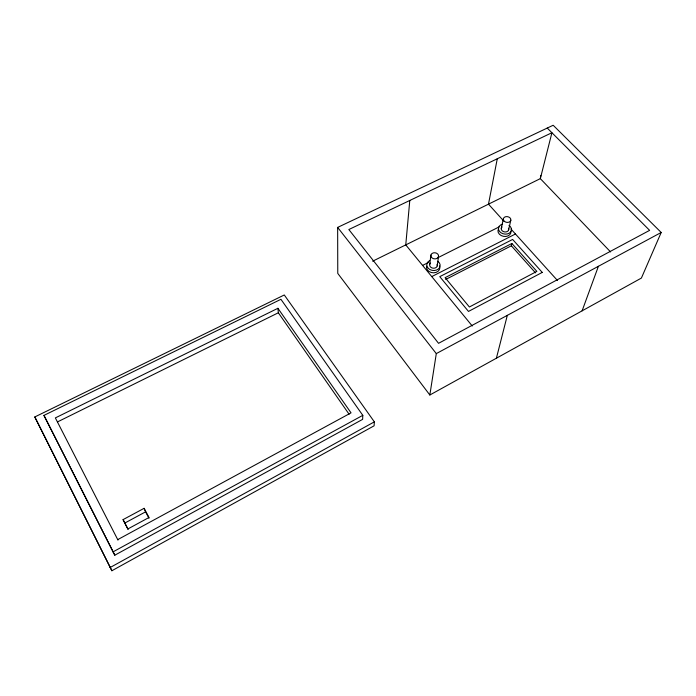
<?xml version="1.0" encoding="UTF-8"?>
<svg xmlns="http://www.w3.org/2000/svg" width="696" height="696" viewBox="0 0 696 696"><rect width="100%" height="100%" fill="white"/><g stroke="black" fill="none" stroke-linecap="round" stroke-linejoin="round"><path stroke-width="1.04" d="M362.799 415.338L362.633 419.366L114.805 555.199L43.952 415.399L280.932 299.306L362.799 415.338L113.022 551.885M374.352 421.854L374.1 425.813L111.882 570.746L34.8 416.956L284.281 294.974L374.352 421.854L110.072 567.553M409.787 200.474L405.759 244.888L472.262 325.998M429.71 264.428L430.902 255.084M540.766 175.409L540.331 178.637L610.583 251.926M437.227 265.872L438.515 256.546A3.88 3.071 6.7 0 0 433.408 252.865A3.88 3.071 6.7 0 0 432.199 258.051A3.88 3.071 6.7 0 0 438.515 256.546M429.841 395.006L436.296 353.603L337.647 227.409L553.172 125.254L661.2 232.473L641.399 278.069L429.841 395.006L337.769 273.406L337.647 227.409M497.275 158.775L488.488 204.154L503.765 221.058M501.277 228.358L503.347 218.805M508.654 229.732L510.829 220.188A3.802 2.888 10.2 0 0 505.679 216.7A3.802 2.888 10.2 0 0 504.757 221.615A3.802 2.888 10.2 0 0 510.829 220.188M445.727 279.444L511.351 245.792L511.891 243.478L536.868 271.379L469.391 306.988L445.101 277.669L511.891 243.478M496.396 358.214L507.323 315.349M582.1 310.851L598.412 266.29M117.728 539.626L351.036 412.85L277.921 308.293L55.358 417.905L117.989 540.131M124.723 523.096L145.568 511.856L144.089 508.324L123.061 519.625L128.099 529.569M436.296 353.603L661.2 232.473M431.755 276.599L515.458 233.995M422.585 265.411L428.397 262.488M438.097 257.607L499.163 226.887M57.429 421.941L278.339 312.774L277.921 308.293M372.647 261.191L540.331 178.637L551.919 132.727L348.835 229.532L438.558 343.319L649.629 230.359L547.247 128.064M511.029 229.097L557.505 280.531M511.351 245.792L535.52 272.858M278.339 312.774L349.087 414.224M34.8 416.956L111.882 570.746M144.089 508.324L149.014 517.493L127.916 528.925L123.061 519.625M145.568 511.856L149.005 518.233M43.952 415.399L114.805 555.199M508.428 228.227A3.75 2.871 10.3 0 1 506.932 231.655A3.75 2.871 10.3 0 1 502.181 230.768A3.75 2.871 10.3 0 1 502.042 227.044M439.446 265.942A6.682 5.324 6.8 0 1 433.686 272.815A6.682 5.324 6.8 0 1 426.613 266.185M510.899 231.281A6.542 5.02 10.3 0 1 503.512 236.344A6.542 5.02 10.3 0 1 498.484 228.967M508.993 225.382A6.569 5.02 10.3 0 1 509.315 233.151A6.569 5.02 10.3 0 1 499.423 231.316A6.569 5.02 10.3 0 1 502.555 224.19M437.071 264.289A3.837 3.045 6.8 0 1 435.357 267.899A3.837 3.045 6.8 0 1 430.519 266.968A3.837 3.045 6.8 0 1 430.572 263.045M437.81 261.287A6.708 5.333 6.8 0 1 438.158 269.187A6.708 5.333 6.8 0 1 428.301 268.343A6.708 5.333 6.8 0 1 429.702 260.591M542.245 272.406L468.486 311.434L439.768 276.643L512.63 239.441L542.245 272.406"/></g></svg>
